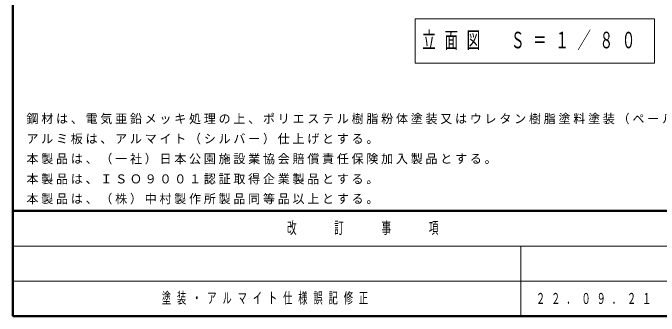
# Model space of a CAD drawing. Units: millimetres on the paper. Extents: x -385 to 0, y 0 to 267.
# Drawn here: x -385 to -255.9, y 0 to 60.6 of the extents above; entities that cross this region are included whole.
import ezdxf

# ---------------------------------------------------------------- set-up
doc = ezdxf.new("R2010")
doc.units = ezdxf.units.MM
doc.layers.add('LY_1', color=7, linetype='Continuous', lineweight=25)
doc.layers.add('LY_2', color=7, linetype='Continuous', lineweight=13)
doc.styles.add('ＭＳ ゴシック', font='')
doc.styles.get('ＭＳ ゴシック').set_extended_font_data('MS Gothic')

msp = doc.modelspace()

# ---------------------------------------------------------------- linework, layer by layer
at = {"layer": 'LY_1', "lineweight": 13}
for p, q in [((-304.603, 59.366), (-304.603, 50.566)), ((-256.803, 59.366), (-304.603, 59.366)), ((-256.803, 50.566), (-256.803, 59.366)), ((-304.603, 50.566), (-256.803, 50.566))]:
    msp.add_line(p, q, dxfattribs=at)
at = {"layer": 'LY_2', "lineweight": 50}
for p, q in [((-385, 267), (-385, 0)), ((-385, 21), (0, 21)), ((-385, 0), (0, 0))]:
    msp.add_line(p, q, dxfattribs=at)
at = {"layer": 'LY_2'}
for p, q in [((-385, 14), (-243.5, 14)), ((-283.5, 14), (-283.5, 0)), ((-385, 7), (-243.5, 7))]:
    msp.add_line(p, q, dxfattribs=at)

# ---------------------------------------------------------------- texts
at = {"layer": 'LY_1', "style": 'ＭＳ ゴシック'}
for s, insert, char_height, attachment_point in [('\\T1.64;\\W0.6;立面図\u3000Ｓ＝１／８０', (-303.203, 54.966), 3.299, 4), ('\\T1.23;鋼材は、電気亜鉛メッキ処理の上、ポリエステル樹脂粉体塗装又はウレタン樹脂塗料塗装（ペールグレー）仕上げとする。', (-382.293, 38.307), 1.76, 7), ('\\T1.23;アルミ板は、アルマイト（シルバー）仕上げとする。', (-382.293, 34.307), 1.76, 7), ('\\T1.23;本製品は、（一社）日本公園施設業協会賠償責任保険加入製品とする。', (-382.293, 30.307), 1.76, 7), ('\\T1.23;本製品は、ＩＳＯ９００１認証取得企業製品とする。', (-382.293, 26.307), 1.76, 7), ('\\T1.23;本製品は、（株）中村製作所製品同等品以上とする。', (-382.293, 22.307), 1.76, 7), ('\\T1.64;\\W0.6;塗装・アルマイト仕様誤記修正', (-355.25, 3.5), 2.199, 4), ('\\T1.64;\\W0.6;２２．０９．２１', (-280.5, 3.5), 2.199, 4)]:
    msp.add_mtext(s, dxfattribs=dict(at, insert=insert, char_height=char_height, attachment_point=attachment_point))
at = {"layer": 'LY_2', "color": 4, "insert": (-330.25, 17.5), "char_height": 2.346, "attachment_point": 4, "style": 'ＭＳ ゴシック'}
msp.add_mtext('\\T1.64;\\W0.6;改\u3000\u3000訂\u3000\u3000事\u3000\u3000項', dxfattribs=at)

doc.saveas('drawing.dxf')
